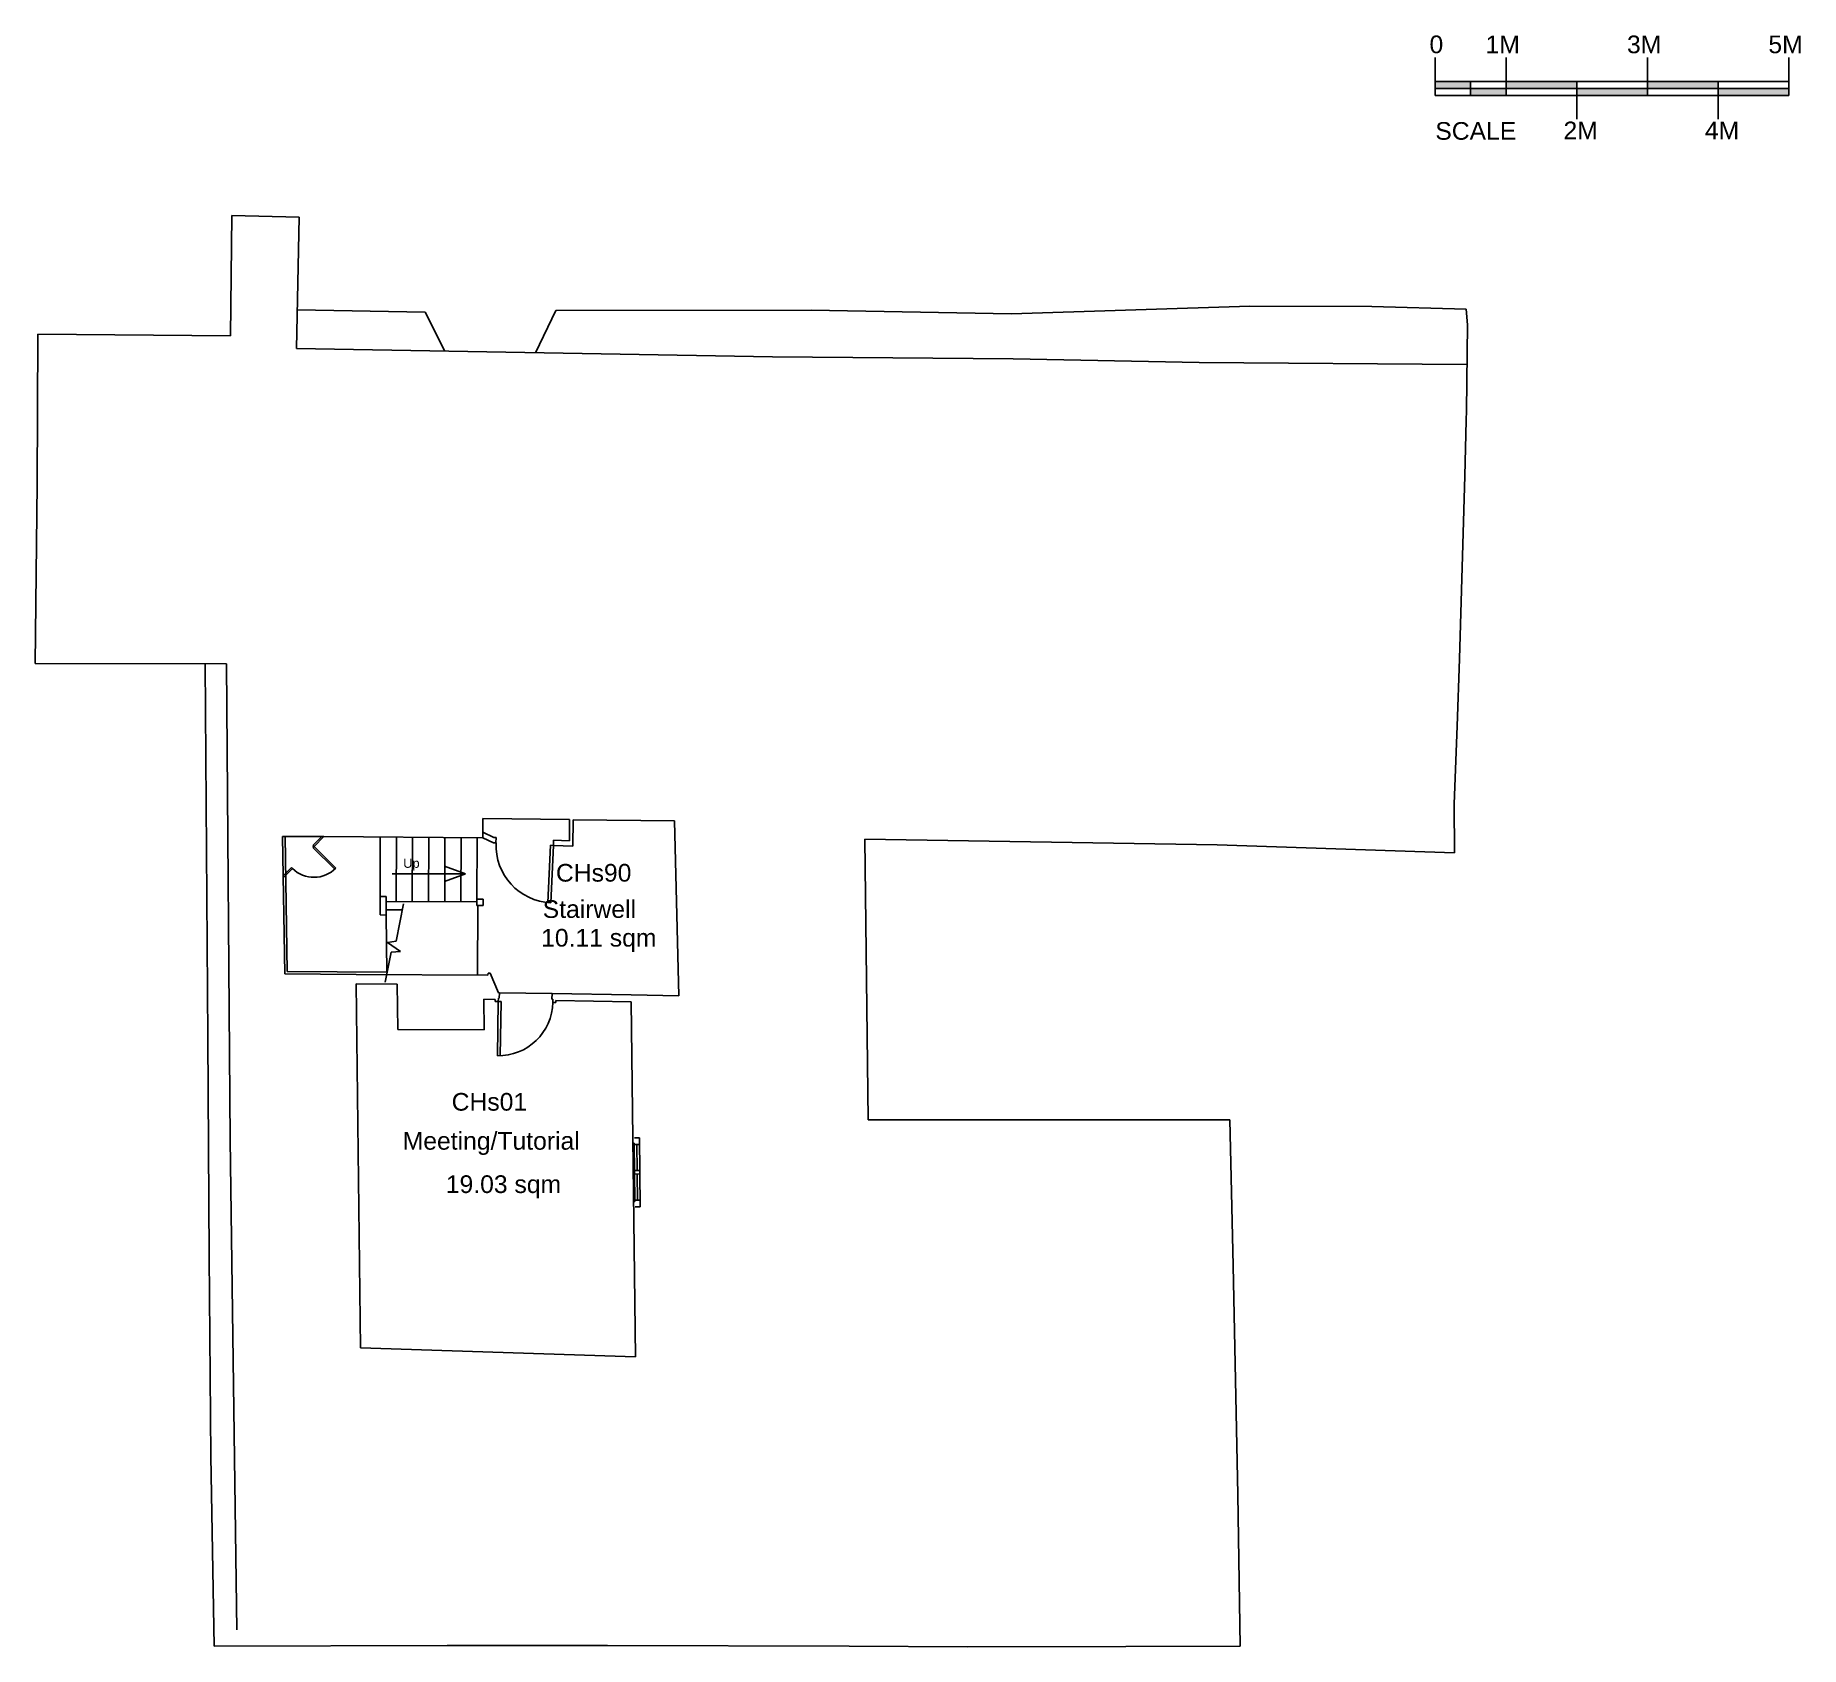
# Model space of a CAD drawing. Header units: millimetres. Extents: x 0 to 24968, y 0 to 22788.
import ezdxf

# ---------------------------------------------------------------- set-up
doc = ezdxf.new("R2010")
doc.units = ezdxf.units.MM
for name, color, linetype in [('DOORS', 2, 'Continuous'), ('EXTERNAL WALLS', 1, 'Continuous'), ('INTERNAL WALLS', 3, 'Continuous'), ('ROOFS', 6, 'Continuous'), ('ROOM NAME', 4, 'Continuous'), ('ROOM NUMBER', 7, 'Continuous'), ('SCALE', 7, 'Continuous'), ('STAIRS', 2, 'Continuous'), ('TEXT AREA', 6, 'Continuous'), ('WINDOWS', 4, 'Continuous')]:
    doc.layers.add(name, color=color, linetype=linetype)
doc.styles.add('CCCU STANDARD', font='arial.ttf')
doc.styles.get("Standard").update_dxf_attribs({"font": 'arial.ttf'})

# ---------------------------------------------------------------- blocks, each defined once
blk = doc.blocks.new('H2', base_point=(1, 0))
at = {"layer": 'DOORS'}
for p, q in [((1, 0), (0, 0)), ((1, 0.05), (0.001251, 0.05)), ((1, 0), (1, 0.05))]:
    blk.add_line(p, q, dxfattribs=at)
blk.add_arc((1, 0), 1, 90, 180, dxfattribs=at)

msp = doc.modelspace()

# ---------------------------------------------------------------- linework, layer by layer
at = {"layer": 'EXTERNAL WALLS'}
for p, q in [((6331, 11710), (6327, 11441)), ((6331, 11710), (7556, 11696)), ((7607, 11694), (9041, 11678)), ((9041, 11678), (9100, 9205)), ((4079, 11456), (3497, 11460)), ((3527, 9515), (3497, 11460)), ((4079, 11456), (6327, 11441)), ((3527, 9515), (4538, 9508)), ((4601, 4227), (4538, 9374)), ((9100, 9205), (8426, 9217)), ((8426, 9121), (8487, 4101)), ((8487, 4101), (4601, 4227))]:
    msp.add_line(p, q, dxfattribs=at)
at = {"layer": 'INTERNAL WALLS'}
for p, q in [((6328, 11517), (6484, 11444)), ((7557, 11397), (7556, 11696)), ((7604, 11320), (7607, 11694)), ((3927, 11330), (4051, 11456)), ((3942, 11316), (3927, 11330)), ((3942, 11316), (4079, 11456)), ((6327, 11441), (6480, 11369)), ((6480, 11369), (6515, 11368)), ((6484, 11444), (6519, 11443)), ((6519, 11443), (6515, 11368)), ((7330, 11407), (7327, 11332)), ((7327, 11332), (7604, 11320)), ((7330, 11407), (7557, 11397)), ((3506, 10903), (3622, 11020)), ((3506, 10875), (3636, 11006)), ((3636, 11006), (3622, 11020)), ((6244, 10482), (6245, 10572)), ((6245, 10572), (6335, 10571)), ((6335, 10571), (6334, 10481)), ((6244, 10482), (6334, 10481)), ((6252, 9496), (6259, 10482)), ((6402, 9495), (4538, 9508)), ((6402, 9495), (6403, 9525)), ((6403, 9525), (6433, 9524)), ((6433, 9524), (6551, 9249)), ((4538, 9374), (5119, 9369)), ((5128, 8728), (5119, 9369)), ((6551, 9249), (6563, 9248)), ((6563, 9248), (6561, 9172)), ((6345, 9157), (6505, 9154)), ((6345, 9157), (6346, 8722)), ((6505, 9154), (6504, 9126)), ((6504, 9126), (6548, 9126)), ((6548, 9126), (6549, 9172)), ((6549, 9172), (6561, 9172)), ((7309, 9236), (7307, 9158)), ((7307, 9158), (7319, 9158)), ((7309, 9236), (8426, 9217)), ((7319, 9158), (7318, 9112)), ((7318, 9112), (7362, 9111)), ((7363, 9139), (7362, 9111)), ((7363, 9139), (8426, 9121)), ((6346, 8722), (5128, 8728)), ((8450, 7121), (8470, 7121)), ((8460, 6296), (8480, 6296))]:
    msp.add_line(p, q, dxfattribs=at)
at = {"layer": 'ROOFS', "linetype": 'Continuous'}
for p, q in [((3733, 20215), (2779, 20239)), ((5792, 18321), (5513, 18873)), ((7075, 18299), (7360, 18895)), ((20240, 17482), (20253, 18695)), ((20238, 17342), (20240, 17482)), ((0, 13903), (2702, 13898)), ((2400, 13898), (2441, 8622)), ((2702, 13898), (2758, 7168)), ((20141, 13968), (20107, 13016)), ((20068, 11919), (20107, 13016)), ((20071, 11227), (20068, 11919)), ((11731, 11422), (16713, 11339)), ((16713, 11339), (20071, 11227)), ((2758, 7168), (2848, 240)), ((16918, 6427), (16940, 5386)), ((5826, 18), (2530, 8)), ((5826, 18), (8092, 16))]:
    msp.add_line(p, q, dxfattribs=at)
at = {"layer": 'ROOFS'}
for p, q in [((33, 17482), (28, 16442)), ((20238, 17342), (20216, 16557)), ((11781, 7449), (11731, 11422)), ((11781, 7449), (16896, 7450)), ((17009, 2153), (17041, 8)), ((8092, 16), (11509, 7))]:
    msp.add_line(p, q, dxfattribs=at)
at = {"layer": 'ROOFS', "linetype": 'Continuous'}
for points in [[(2779, 20239), (2762, 18537)], [(3692, 18357), (3733, 20215)], [(5513, 18873), (3704, 18904)], [(10972, 18902), (7360, 18895)], [(13808, 18851), (10972, 18902)], [(17178, 18957), (13808, 18851)], [(18903, 18955), (17178, 18957)], [(20236, 18917), (18903, 18955)], [(20253, 18695), (20236, 18917)], [(38, 18563), (33, 17482)], [(2762, 18537), (38, 18563)], [(10425, 18241), (3692, 18357)], [(13830, 18211), (10425, 18241)], [(16460, 18162), (13830, 18211)], [(20247, 18135), (16460, 18162)], [(20216, 16557), (20141, 13968)], [(28, 16442), (0, 13903)], [(2441, 8622), (2458, 5521)], [(16896, 7450), (16918, 6427)], [(2458, 5521), (2482, 2693)], [(16940, 5386), (17009, 2153)], [(2482, 2693), (2530, 8)]]:
    msp.add_lwpolyline(points, dxfattribs=at)
at = {"layer": 'ROOFS'}
msp.add_lwpolyline([(17041, 8), (15425, 5), (13186, 0), (11509, 7)], dxfattribs=at)
at = {"layer": 'SCALE'}
for p, q in [((19800, 22473), (19800, 21937)), ((20800, 22473), (20800, 21937)), ((22800, 22473), (22800, 21937)), ((24800, 22473), (24800, 21937)), ((24800, 22137), (19800, 22137)), ((24800, 22037), (19800, 22037)), ((20300, 22137), (20300, 21937)), ((21800, 22137), (21800, 21602)), ((23800, 22137), (23800, 21602)), ((24800, 21937), (19800, 21937))]:
    msp.add_line(p, q, dxfattribs=at)
for points in [[(19800, 22137), (20300, 22137), (19800, 22037), (20300, 22037)], [(20300, 22037), (20800, 22037), (20300, 21937), (20800, 21937)], [(20800, 22137), (21800, 22137), (20800, 22037), (21800, 22037)], [(21800, 22037), (22800, 22037), (21800, 21937), (22800, 21937)], [(22800, 22137), (23800, 22137), (22800, 22037), (23800, 22037)], [(23800, 22037), (24800, 22037), (23800, 21937), (24800, 21937)]]:
    msp.add_solid(points, dxfattribs=at)
at = {"layer": 'STAIRS'}
for p, q in [((3562, 9550), (3532, 11459)), ((4877, 10609), (4878, 11450)), ((5107, 11447), (5103, 10538)), ((5336, 11447), (5332, 10536)), ((5565, 11446), (5561, 10535)), ((5794, 11444), (5790, 10534)), ((6023, 11443), (6019, 10533)), ((6251, 11441), (6245, 10572)), ((6086, 10928), (5786, 11037)), ((6086, 10928), (5048, 10928)), ((6086, 10928), (5786, 10820)), ((4875, 10348), (4877, 10609)), ((4964, 10608), (4877, 10609)), ((4962, 10347), (4964, 10608)), ((4964, 10538), (6245, 10532)), ((5104, 9977), (5208, 10506)), ((4875, 10348), (4962, 10347)), ((4972, 9540), (4962, 10347)), ((5191, 10420), (4963, 10422)), ((4947, 9397), (5035, 9821)), ((4983, 9960), (5104, 9977)), ((5165, 9830), (4983, 9960)), ((5035, 9821), (5165, 9830)), ((4976, 9540), (3562, 9550)), ((6563, 9248), (7309, 9236))]:
    msp.add_line(p, q, dxfattribs=at)
at = {"layer": 'WINDOWS'}
for p, q in [((8470, 7121), (8480, 6296)), ((8470, 7101), (8545, 7102)), ((8544, 7197), (8474, 7196)), ((8508, 7102), (8512, 6734)), ((8544, 7197), (8556, 6222)), ((8475, 6734), (8550, 6735)), ((8476, 6684), (8551, 6685)), ((8513, 6684), (8518, 6317)), ((8480, 6316), (8555, 6317)), ((8556, 6222), (8486, 6221))]:
    msp.add_line(p, q, dxfattribs=at)

# ---------------------------------------------------------------- block references
at = {"layer": 'DOORS'}
for p, xscale, yscale, zscale, rotation in [((3942, 11316), 434.9999999999991, 434.9999999999991, 468.7499999999998, 135.4046547459621), ((7327, 11332), 812.0000000000003, 812.0000000000003, 875.0000000000003, 87.46846717497621), ((6548, 9126), -769.9999999999972, 769.9999999999973, 829.7413793103419, 268.9934019228735)]:
    msp.add_blockref('H2', p, dxfattribs=dict(at, xscale=xscale, yscale=yscale, zscale=zscale, rotation=rotation))

# ---------------------------------------------------------------- texts
at = {"layer": 'ROOM NAME', "char_height": 250, "width": 4053.48, "attachment_point": 5, "style": 'CCCU STANDARD'}
for s, insert in [('Stairwell', (7836, 10430)), ('Meeting/Tutorial', (6448, 7116))]:
    msp.add_mtext(s, dxfattribs=dict(at, insert=insert))
at = {"layer": 'ROOM NUMBER', "char_height": 250, "attachment_point": 5, "style": 'CCCU STANDARD'}
for s, insert in [('CHs90', (7897, 10943)), ('CHs01', (6422, 7704))]:
    msp.add_mtext_dynamic_manual_height_columns(s, width=2749.06, gutter_width=1250, heights=[0], dxfattribs=dict(at, insert=insert))
at = {"layer": 'SCALE', "char_height": 250, "attachment_point": 1, "style": 'CCCU STANDARD'}
for s, insert, width in [('0', (19718, 22785), 562), ('1M', (20511, 22785), 562), ('3M', (22511, 22785), 562), ('5M', (24511, 22785), 562), ('SCALE', (19800, 21561), 4479.62), ('2M', (21613, 21568), 562), ('4M', (23613, 21568), 562)]:
    msp.add_mtext(s, dxfattribs=dict(at, insert=insert, width=width))
at = {"layer": 'STAIRS'}
msp.add_text('Up', height=130, dxfattribs=at).set_placement((5203, 11015))
at = {"layer": 'TEXT AREA', "char_height": 250, "width": 5542.58, "attachment_point": 5, "style": 'CCCU STANDARD'}
for s, insert in [('\\P\\P10.11 sqm', (7969, 10405)), ('\\P\\P19.03 sqm', (6621, 6920))]:
    msp.add_mtext(s, dxfattribs=dict(at, insert=insert))

doc.saveas('drawing.dxf')
